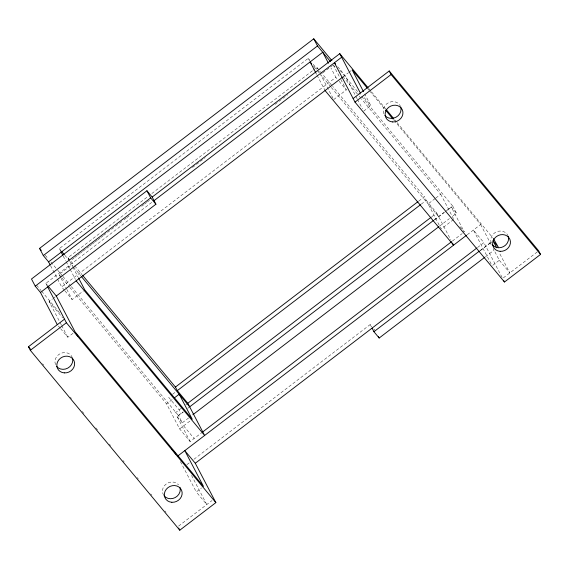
<?xml version="1.0" encoding="UTF-8"?>
<svg xmlns="http://www.w3.org/2000/svg" width="569" height="569" viewBox="0 0 569 569"><rect width="100%" height="100%" fill="white"/><g stroke="black" fill="none" stroke-linecap="round" stroke-linejoin="round"><path stroke-width="0.43" stroke-dasharray="2.85 2.13" d="M61.182 252.202L59.311 248.625L308.242 58.344L309.892 60.335M69.425 260.531L67.931 257.672L148.317 196.22M151.845 193.524L312.623 70.62M313.334 70.079L316.855 67.384L332.132 85.77M71.914 259.628L74.034 258.013M74.738 257.473L76.851 255.858M77.555 255.317L79.674 253.703M80.378 253.162L82.491 251.548M83.195 251.007L86.019 248.852M86.723 248.312L88.842 246.697M89.546 246.157L91.659 244.535M92.363 244.001L94.482 242.38M95.187 241.839L97.299 240.225M98.01 239.684L100.123 238.07M100.827 237.529L102.946 235.915M103.65 235.374L123.395 220.281M124.099 219.741L126.211 218.126M126.923 217.586L129.035 215.971M141.731 206.263L143.843 204.648M144.547 204.107L146.667 202.493M147.371 201.952L149.483 200.338M192.5 167.457L205.196 157.748M275.005 104.383L287.701 94.682M47.689 286.954L45.819 283.376L151.937 202.258M60.684 277.608L59.041 274.478L71.673 264.827L72.804 266.185M322.701 72.932L332.524 65.428M64.411 290.226L61.651 286.904L335.831 77.32L330.923 67.924M61.296 324.856L49.09 301.513L52.369 299.01M53.024 298.505L55.648 296.499M342.865 76.95L348.2 72.875M348.854 72.37L351.478 70.364M64.966 290.894L72.142 299.529L83.366 290.951M333.697 99.596L346.322 89.945L340.184 78.202M60.627 328.662L67.803 337.303L73.045 333.292M363.627 111.168L370.846 105.649L364.743 93.985M418.741 201.077L424.367 196.774L332.701 86.452M172.578 394.26L175.956 391.671M421.302 204.129L426.238 200.352L424.367 196.774M202.763 431.892L190.138 441.544L179.648 428.919L166.553 403.869L173.765 398.35M435.121 198.567L428.108 203.93L441.203 228.98L453.827 219.328M435.826 198.033L440.733 194.278L361.514 98.942M175.174 412.916L181.739 407.895M185.771 404.815L187.798 403.257M431.793 216.753L436.729 212.977L426.238 200.352M190.138 441.544L177.044 416.494L182.962 411.97M187.642 408.393L189.669 406.842M434.367 219.79L444.211 212.265M447.014 210.125L451.224 206.903L456.466 213.219L452.241 216.448M188.631 417.952L182.286 422.803L178.545 415.647L183.481 411.878M434.403 220.068L444.268 212.522M444.972 211.988L452.725 206.056L360.262 94.781M439.553 226.149L449.418 218.603M179.648 428.919L190.942 420.285M452.391 241.071L462.213 233.56M467.249 234.727L480.62 224.499L395.149 121.638M186.902 464.66L189.719 462.505M193.951 459.268L370.184 324.55L371.756 326.442M477.562 247.479L483.892 242.643L473.408 230.018L491.303 264.251M480.136 250.524L491.666 241.704M480.392 250.63L491.666 242.01M485.542 256.711L493.999 250.246M191.547 475.428L206.775 504.561L196.284 491.936L201.533 487.925M492.768 265.303L499.326 260.289L493.231 248.617M178.616 526.083L212.024 500.549M537.271 251.925L502.605 278.426L483.892 242.643M368.676 88.444L370.945 91.175M371.507 91.858L385.675 108.907M394.744 119.817L396.444 121.866M397.013 122.548L492.782 237.814M367.979 88.942L369.117 90.3M369.679 90.983L384.964 109.376M393.456 119.597L394.587 120.955M364.217 97.676L370.846 105.649M499.326 260.289L509.817 272.914L499.141 252.487M337.744 66.744L344.921 75.378L357.119 98.722M339.842 70.2L359.7 94.098M333.79 65.57L334.921 66.936M342.844 76.466L358.69 95.535M359.252 96.218L360.952 98.259M335.831 77.32L336.933 78.65M339.145 81.303L346.322 89.945M459.901 226.64L464.318 231.953L451.224 206.903M313.206 64.318L317.068 68.97M313.419 65.904L316.734 69.895M317.289 70.556L318.946 72.547M330.781 86.801L320.596 74.546L333.285 98.814M331.35 87.484L438.599 216.554M373.854 328.967L374.907 330.233M67.931 257.672L74.155 265.161M74.717 265.844L82.078 274.692M59.311 248.625L60.968 250.616M64.83 255.268L69.247 260.581M73.365 266.868L80.727 275.723M168.652 397.254L179.143 409.879L181.013 413.457M45.243 255.211L48.081 258.625M50.911 262.039L57.156 269.55M57.718 270.232L62.256 275.695M62.825 276.378L70.769 285.937M71.338 286.62L178.545 415.647M59.041 274.478L61.31 277.203M61.872 277.885L69.226 286.733M69.795 287.416L166.553 403.869M177.044 416.494L182.286 422.803M183.616 425.882L194.107 438.507M45.819 283.376L47.476 285.368M36.601 285.154L41.139 290.617M41.708 291.3L59.88 313.17M49.09 301.513L62.675 317.865M58.415 326.009L60.072 328M42.604 363.776L43.735 365.134M70.343 397.162L71.481 398.528M82.235 411.472L83.935 413.514M95.82 427.824L97.519 429.865M109.412 444.176L110.542 445.541M122.996 460.527L124.127 461.893M137.15 477.562L138.281 478.927M150.742 493.913L151.873 495.279M164.896 510.948L166.027 512.313M480.62 224.499L491.602 245.509M452.725 206.056L456.466 213.219M440.733 194.278L453.422 218.546M436.729 212.977L450.876 240.04M357.524 99.497L362.41 108.835M333.228 64.894L339.771 77.42M316.855 67.384L317.602 68.821M318.725 70.961L319.479 72.398M308.242 58.344L309.358 60.492M315.838 72.882L316.656 74.447M317.068 75.229L325.077 90.549M370.184 324.55L371.308 326.698M180.423 461.594L196.284 491.936M69.802 261.249L72.491 266.392M72.896 267.174L78.216 277.352M63.23 256.121L65.684 260.815M66.096 261.598L69.774 268.646M70.186 269.429L75.4 279.4M61.089 278.39L66.409 288.568M66.822 289.351L72.142 299.529M50.598 265.773L57.149 278.298M57.561 279.08L61.651 286.904M61.701 325.632L67.803 337.303M491.339 243.084A9.111 8.172 -27.6 0 1 496.467 231.868A9.111 8.172 -27.6 0 1 507.989 235.694M383.826 113.693A9.111 8.172 -27.6 0 1 388.954 102.477A9.111 8.172 -27.6 0 1 400.484 106.311M163.723 495.293A9.111 8.172 -27.6 0 1 166.44 483.799A9.111 8.172 -27.6 0 1 178.581 484.831M55.534 364.651A9.111 8.172 -27.6 0 1 60.663 353.434A9.111 8.172 -27.6 0 1 72.185 357.261"/><path stroke-width="0.85" d="M50.193 264.99L48.557 261.854L43.308 255.545L39.567 248.39L313.754 38.799L331.905 60.648M43.308 255.545L317.495 45.954L313.754 38.799M48.557 261.854L322.737 52.27L328.462 63.23M40.47 292.473L155.92 204.221L152.179 197.066L146.93 190.757L31.487 279.002L35.228 286.157L40.47 292.473L57.313 324.679M35.228 286.157L150.671 197.912L146.93 190.757M152.179 197.066L339.771 53.664L368.107 87.768M154.05 200.644L341.642 57.241M64.525 319.159L28.45 346.741L30.321 350.319L179.783 530.201L215.864 502.626L195.281 463.258L184.797 450.634L203.503 486.424L75.016 331.784L56.31 296.001L342.182 77.476M353.136 98.544L389.217 70.969L538.679 250.851L540.55 254.428L504.475 282.004L355.006 102.121L334.43 62.761L335.532 64.084M30.321 350.319L66.395 322.744L47.689 286.954M355.006 102.121L391.088 74.546L389.217 70.969M76.146 280.83L204.634 435.47L187.798 403.257L177.308 390.64L175.437 387.062L418.037 201.611M177.308 390.64L420.598 204.669M174.448 397.838L179.178 394.217L192.279 419.268L84.767 289.877L78.629 278.134M187.798 403.257L431.082 217.287M433.663 220.331L189.669 406.842L81.289 276.406M192.863 414.723L438.848 226.682M202.763 431.892L451.694 241.605M177.578 456.153L466.566 235.246M195.281 463.258L476.858 248.02M484.838 257.245L379.174 338.022L373.925 331.706L479.432 251.057M391.088 74.546L540.55 254.428M386.244 109.589L393.613 118.459M493.351 238.496L498.224 247.017L492.982 240.701L496.673 247.771M367.418 88.259L352.133 69.866L363.52 91.652M385.526 110.059L392.887 118.914M317.495 45.954L330.468 61.566M311.769 63.913L310.112 61.921L315.838 72.882M325.077 90.549L453.564 245.182L452.44 243.034M150.671 197.912L155.92 204.221M82.64 275.375L175.437 387.062M61.516 251.285L64.283 254.606M39.567 248.39L41.274 250.438M48.024 286.036L56.31 296.001M76.26 334.216L77.96 336.258M171.916 449.339L173.047 450.705M174.185 452.063L175.878 454.105M66.395 322.744L215.864 502.626M28.45 346.741L30.712 349.466M503.729 280.574L504.475 282.004M339.771 53.664L360.355 93.032M378.421 336.592L379.174 338.022M372.055 328.128L373.925 331.706M61.182 252.202L62.818 255.332M178.666 528.053L179.783 530.201M508.238 236.363A9.111 8.172 -27.6 0 1 503.579 246.562A9.111 8.172 -27.6 0 1 492.448 244.905M400.725 106.979A9.111 8.172 -27.6 0 1 396.067 117.178A9.111 8.172 -27.6 0 1 384.936 115.514M179.939 487.32A9.111 8.172 -27.6 0 1 175.28 497.519A9.111 8.172 -27.6 0 1 164.149 495.862M72.434 357.929A9.111 8.172 -27.6 0 1 67.768 368.129A9.111 8.172 -27.6 0 1 56.644 366.472M500.144 251.334A9.111 8.172 -27.6 0 0 509.86 239.279A9.111 8.172 -27.6 0 0 494.603 238.297A9.111 8.172 -27.6 0 0 500.144 251.334M392.631 121.944A9.111 8.172 -27.6 0 0 402.354 109.888A9.111 8.172 -27.6 0 0 387.091 108.914A9.111 8.172 -27.6 0 0 392.631 121.944M171.845 502.285A9.111 8.172 -27.6 0 0 181.568 490.229A9.111 8.172 -27.6 0 0 166.304 489.255A9.111 8.172 -27.6 0 0 171.845 502.285M64.333 372.894A9.111 8.172 -27.6 0 0 74.055 360.838A9.111 8.172 -27.6 0 0 58.799 359.864A9.111 8.172 -27.6 0 0 64.333 372.894"/></g></svg>
